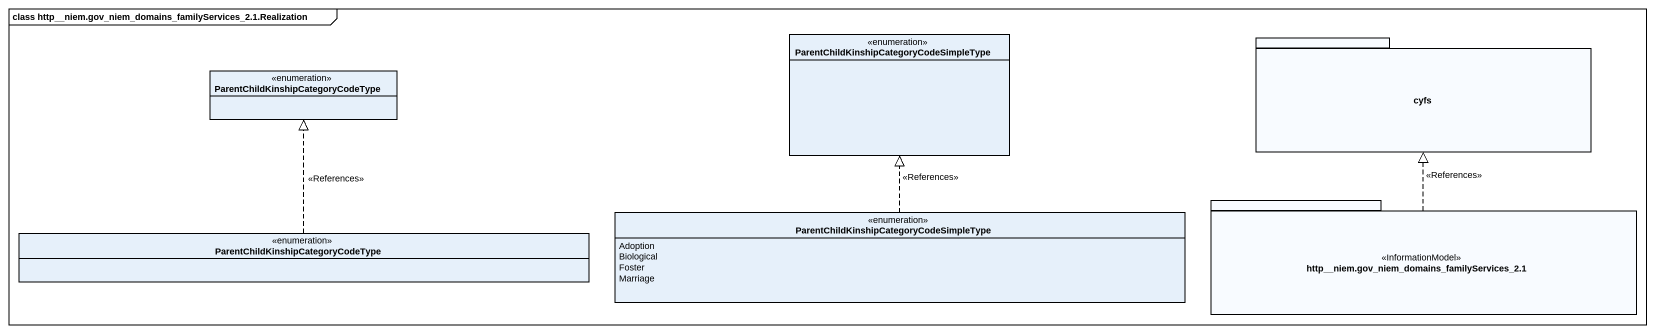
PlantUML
@startuml
mainframe class http__niem.gov_niem_domains_familyServices_2.1.Realization
hide circle
hide empty members
enum "ParentChildKinshipCategoryCodeSimpleType" as ParentChildKinshipCategoryCo
package cyfs {
}
enum "ParentChildKinshipCategoryCodeType" as ParentChildKinshipCategoryCo_2
enum "ParentChildKinshipCategoryCodeType" as ParentChildKinshipCategoryCo_3
enum "ParentChildKinshipCategoryCodeSimpleType" as ParentChildKinshipCategoryCo_4 {
  Adoption
  Biological
  Foster
  Marriage
}
package "http__niem.gov_niem_domains_familyServices_2.1" as http_niem_gov_niem_domains <<InformationModel>> {
}
ParentChildKinshipCategoryCo_3 .up.|> ParentChildKinshipCategoryCo_2 : <<References>>
ParentChildKinshipCategoryCo_4 .up.|> ParentChildKinshipCategoryCo : <<References>>
http_niem_gov_niem_domains .up.|> cyfs : <<References>>
@enduml
